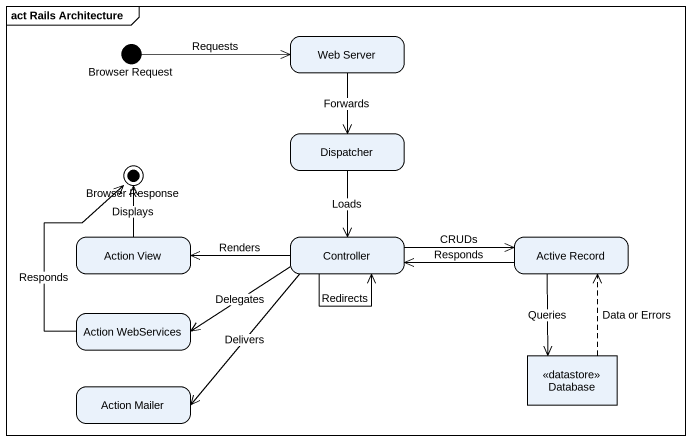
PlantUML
@startuml
mainframe act Rails Architecture
hide empty description
state "Browser Request" as Browser_Request <<start>>
state "Web Server" as Web_Server
state Dispatcher
state "Browser Response" as Browser_Response <<end>>
state "Action View" as Action_View
state Controller
state "Active Record" as Active_Record
state "Action WebServices" as Action_WebServices
state "Database" as Database_ <<datastore>>
state "Action Mailer" as Action_Mailer
Browser_Request -right-> Web_Server : Requests
Web_Server --> Dispatcher : Forwards
Dispatcher --> Controller : Loads
Action_View -up-> Browser_Response : Displays
Controller -left-> Action_View : Renders
Controller --> Controller : Redirects
Controller -right-> Active_Record : CRUDs
Controller -left-> Action_WebServices : Delegates
Controller --> Action_Mailer : Delivers
Active_Record -left-> Controller : Responds
Active_Record --> Database_ : Queries
Action_WebServices -up-> Browser_Response : Responds
Database_ -up[dashed]-> Active_Record : Data or Errors
@enduml
